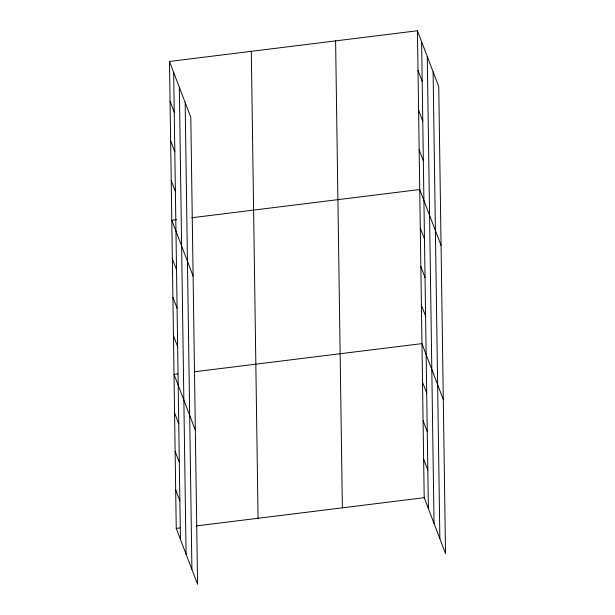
<?xml version="1.0" encoding="UTF-8"?>
<svg xmlns="http://www.w3.org/2000/svg" width="615" height="615" viewBox="0 0 615 615"><rect width="100%" height="100%" fill="white"/><g stroke="black" fill="none" stroke-linecap="round" stroke-linejoin="round"><path stroke-width="0.92" d="M169.479 61.462L190.804 117.304L197.569 584.25L176.244 528.408L169.479 61.462L417.431 30.75L438.756 86.592L445.521 553.538L424.196 497.696L417.431 30.75M176.536 219.632L171.777 220.224L193.102 276.066M191.765 217.748L419.73 189.512L441.055 245.354M177.82 373.843L174.014 374.312L195.339 430.154M193.994 371.837L421.959 343.608L443.284 399.45M176.244 528.408L180.049 527.939M196.223 525.933L424.196 497.696M418.008 70.441L422.19 81.403M418.584 110.131L422.766 121.094M419.153 149.822L423.343 160.784M420.291 228.034L424.473 238.997M420.845 266.556L425.034 277.526M421.406 305.078L425.588 316.049M422.52 382.13L426.71 393.093M423.082 420.652L427.264 431.615M423.635 459.174L427.825 470.137M170.055 101.152L174.245 112.115M170.632 140.843L174.821 151.805M171.208 180.533L175.39 191.496M172.338 258.746L176.528 269.708M172.9 297.268L177.082 308.23M173.453 335.79L177.643 346.752M174.568 412.834L178.757 423.804M175.129 451.364L179.319 462.326M175.69 489.886L179.872 500.848M433.098 71.786L439.863 538.732M427.271 56.526L434.036 523.473M421.621 41.712L428.378 508.659M335.606 40.882L342.371 507.829M251.304 51.322L258.069 518.276M185.153 102.49L191.911 569.444M179.326 87.238L186.084 554.184M173.668 72.424L180.433 539.37"/></g></svg>
